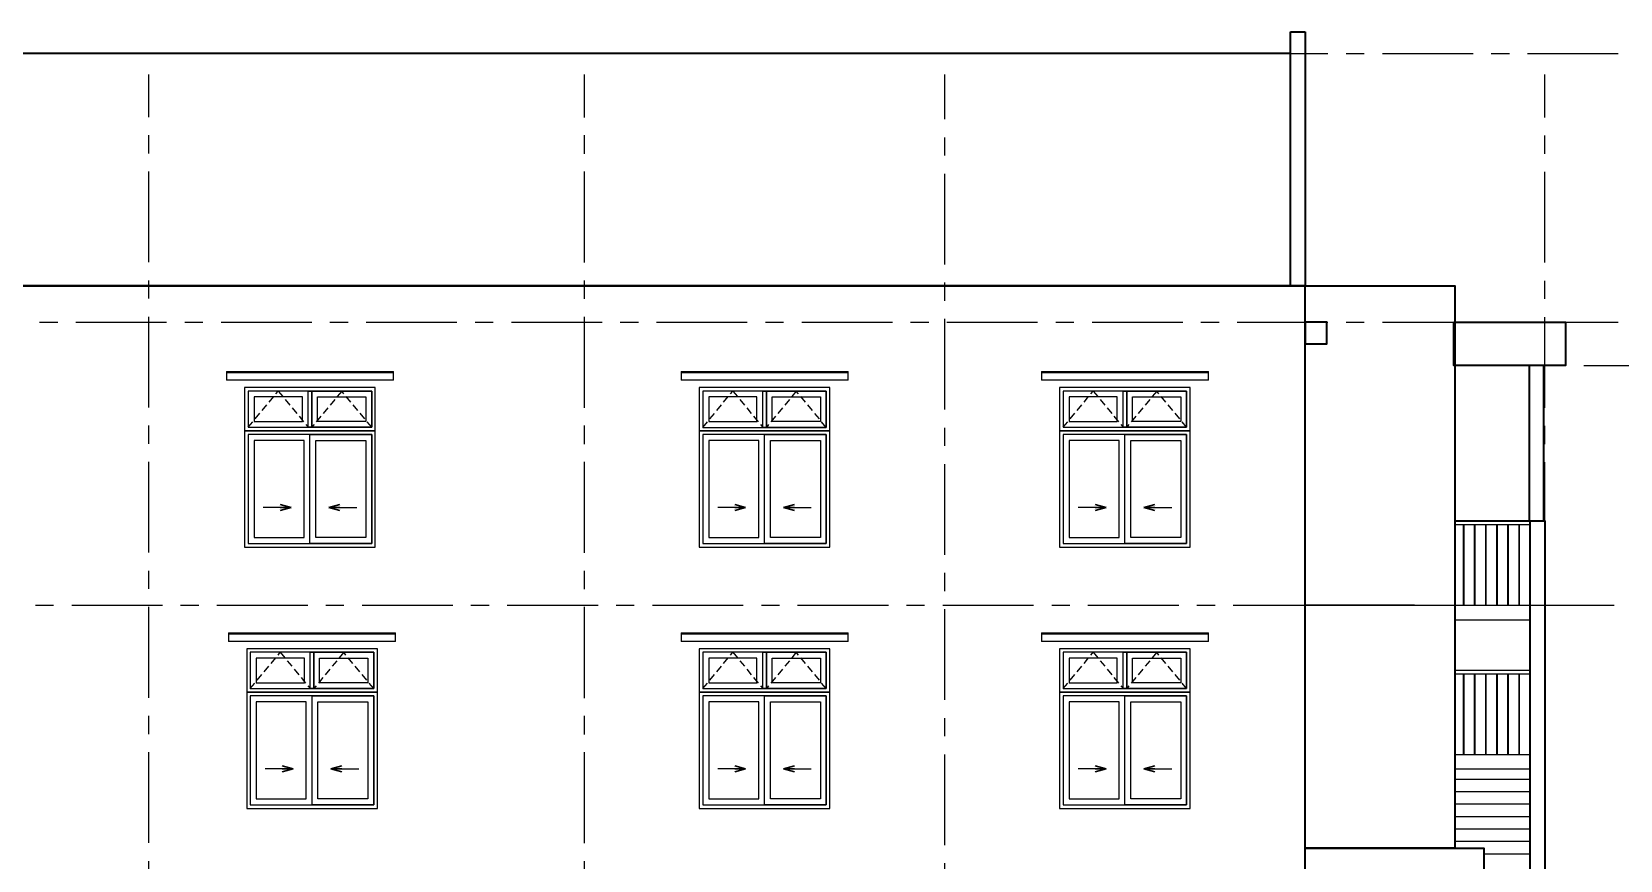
# Model space of a CAD drawing. Header units: millimetres. Extents: x 886808 to 1650903, y -1008069 to 230892.
# Drawn here: x 1029780 to 1051663, y -508211 to -496797 of the extents above; entities that cross this region are included whole.
import ezdxf

# ---------------------------------------------------------------- set-up
doc = ezdxf.new("R2010")
doc.units = ezdxf.units.MM
doc.linetypes.add('CENTER', pattern=[2, 1.25, -0.25, 0.25, -0.25])
doc.linetypes.add('DASHED', pattern=[0.75, 0.5, -0.25])
doc.layers.get('0').update_dxf_attribs({"lineweight": 0})
for name, color, linetype, lineweight in [('0.NETMANHNHAT-0.05', 251, 'Continuous', 0), ('03- Net Cua- 153', 153, 'Continuous', 9), ('06- Dim- 250', 250, 'Continuous', 0), ('8l NET TO', 8, 'Continuous', 9), ('A-GLAZ', 151, 'Continuous', 5), ('A-Wall', 113, 'Continuous', 30), ('A_Dim', 8, 'Continuous', 5)]:
    doc.layers.add(name, color=color, linetype=linetype, lineweight=lineweight)
doc.styles.add('TIÊU ĐỀ', font='arial.ttf', dxfattribs={"height": 230})
doc.dimstyles.new('1-100', dxfattribs={"dimtxt": 230, "dimasz": 150, "dimexe": 150, "dimexo": 300, "dimgap": 90, "dimtad": 1, "dimdec": 0, "dimrnd": 5, "dimzin": 0, "dimtxsty": 'TIÊU ĐỀ', "dimblk": 'ARCHTICK', "dimcen": 100, "dimdle": 120, "dimclrd": 256, "dimclre": 256, "dimclrt": 2, "dimadec": 0, "dimazin": 0, "dimtfac": 1, "dimtdec": 0, "dimtix": 1, "dimtmove": 1, "dimatfit": 3, "dimldrblk": 'OPEN30', "dimfxl": 900, "dimtolj": 1, "dimtzin": 0, "dimlwd": 13, "dimlwe": 13, "dimarcsym": 1})

# ---------------------------------------------------------------- blocks, each defined once
blk = doc.blocks.new('_ArchTick')
at = {"color": 0, "linetype": 'ByBlock', "const_width": 0.15}
blk.add_lwpolyline([(-0.5, -0.5), (0.5, 0.5)], dxfattribs=at)
blk = doc.blocks.new('*D412')
at = {"layer": 'A_Dim', "lineweight": 13, "transparency": 16777216}
for p, q in [((1052632, -500797), (1052632, -500647)), ((1053082, -500797), (1052482, -500797)), ((1052632, -500797), (1052632, -501397)), ((1051160, -501397), (1052782, -501397)), ((1052632, -501397), (1052632, -501547))]:
    blk.add_line(p, q, dxfattribs=at)
at = {"layer": 'Defpoints', "color": 0, "transparency": 16777216}
for p in [(1053382, -500797), (1050860, -501397), (1052632, -501397)]:
    blk.add_point(p, dxfattribs=at)
at = {"layer": 'A_Dim', "lineweight": 13, "transparency": 16777216, "xscale": 150, "yscale": 150, "zscale": 150}
for p, rotation in [((1052632, -500797), 270), ((1052632, -501397), 90)]:
    blk.add_blockref('_ArchTick', p, dxfattribs=dict(at, rotation=rotation))
at = {"layer": 'A_Dim', "color": 2, "transparency": 16777216, "insert": (1052425, -501097), "char_height": 230, "width": 695.03, "attachment_point": 5, "rotation": 90, "style": 'TIÊU ĐỀ'}
blk.add_mtext('\\A1;600', dxfattribs=at)
blk = doc.blocks.new('_Open30')
at = {"color": 0, "linetype": 'ByBlock', "lineweight": -2}
for p, q in [((-1, 0.27), (0, 0)), ((0, 0), (-1, -0.27)), ((0, 0), (-1, 0))]:
    blk.add_line(p, q, dxfattribs=at)
blk = doc.blocks.new('*D413')
at = {"layer": 'A_Dim', "lineweight": 13, "transparency": 16777216}
for p, q in [((1052632, -501277), (1052632, -504817)), ((1051160, -501397), (1052782, -501397)), ((1053082, -504697), (1052482, -504697))]:
    blk.add_line(p, q, dxfattribs=at)
at = {"layer": 'Defpoints', "color": 0, "transparency": 16777216}
for p in [(1050860, -501397), (1052632, -504697), (1053382, -504697)]:
    blk.add_point(p, dxfattribs=at)
at = {"layer": 'A_Dim', "lineweight": 13, "transparency": 16777216, "xscale": 150, "yscale": 150, "zscale": 150}
for p, rotation in [((1052632, -501397), 90), ((1052632, -504697), 270)]:
    blk.add_blockref('_ArchTick', p, dxfattribs=dict(at, rotation=rotation))
at = {"layer": 'A_Dim', "color": 2, "transparency": 16777216, "insert": (1052425, -503047), "char_height": 230, "width": 926.71, "attachment_point": 5, "rotation": 90, "style": 'TIÊU ĐỀ'}
blk.add_mtext('\\A1;3300', dxfattribs=at)

msp = doc.modelspace()

# ---------------------------------------------------------------- linework, layer by layer
at = {"layer": '0.NETMANHNHAT-0.05', "transparency": 33554636}
for points in [[(1047322.5, -503584.5), (1047322.5, -503584.5)], [(1049383.8, -503584.5), (1050422.5, -503584.5)], [(1047322.5, -504697.1), (1050422.5, -504697.1)], [(1048829.9, -504697.1), (1047322.5, -504697.1)], [(1049198.5, -504697.1), (1050422.5, -504697.1)], [(1050422.5, -511697.1), (1050422.5, -504697.1)], [(1049383.8, -504897.1), (1050422.5, -504897.1)], [(1049383.8, -505591.6), (1050422.5, -505591.6)], [(1049383.8, -505641.6), (1050422.5, -505641.6)], [(1049383.8, -506754.3), (1050422.5, -506754.3)], [(1049383.8, -506954.3), (1050422.5, -506954.3)], [(1050422.5, -507097.1), (1049383.8, -507097.1)], [(1050422.5, -507268.6), (1049383.8, -507268.6)], [(1050422.5, -507440), (1049383.8, -507440)], [(1050422.5, -507611.4), (1049383.8, -507611.4)], [(1050422.5, -507782.8), (1049383.8, -507782.8)], [(1048829.9, -508047.1), (1048829.9, -508046.9)], [(1048879.9, -508047.1), (1048879.9, -508046.9)], [(1049079.9, -508047.1), (1049079.9, -508046.9)], [(1049129.9, -508047.1), (1049129.9, -508046.9)], [(1050422.5, -507954.3), (1049383.8, -507954.3)], [(1050422.5, -508125.7), (1049783.8, -508125.7)]]:
    msp.add_lwpolyline(points, dxfattribs=at)
for points in [[(1049507.5, -504697.1), (1049504.5, -504697.1), (1049504.5, -503584.5), (1049507.5, -503584.5)], [(1049660.5, -504697.1), (1049657.5, -504697.1), (1049657.5, -503584.5), (1049660.5, -503584.5)], [(1049813.5, -504697.1), (1049810.5, -504697.1), (1049810.5, -503584.5), (1049813.5, -503584.5)], [(1049966.5, -504697.1), (1049963.5, -504697.1), (1049963.5, -503584.5), (1049966.5, -503584.5)], [(1050119.5, -504697.1), (1050116.5, -504697.1), (1050116.5, -503584.5), (1050119.5, -503584.5)], [(1050272.5, -504697.1), (1050269.5, -504697.1), (1050269.5, -503584.5), (1050272.5, -503584.5)], [(1049507.5, -506754.3), (1049504.5, -506754.3), (1049504.5, -505641.6), (1049507.5, -505641.6)], [(1049660.5, -506754.3), (1049657.5, -506754.3), (1049657.5, -505641.6), (1049660.5, -505641.6)], [(1049813.5, -506754.3), (1049810.5, -506754.3), (1049810.5, -505641.6), (1049813.5, -505641.6)], [(1049966.5, -506754.3), (1049963.5, -506754.3), (1049963.5, -505641.6), (1049966.5, -505641.6)], [(1050119.5, -506754.3), (1050116.5, -506754.3), (1050116.5, -505641.6), (1050119.5, -505641.6)], [(1050272.5, -506754.3), (1050269.5, -506754.3), (1050269.5, -505641.6), (1050272.5, -505641.6)]]:
    msp.add_lwpolyline(points, close=True, dxfattribs=at)
at = {"layer": '03- Net Cua- 153', "linetype": 'Continuous', "transparency": 33554636}
for points in [[(1034512.5, -501696.9), (1032712.5, -501696.9), (1032712.5, -502296.9), (1034512.5, -502296.9)], [(1034462.5, -501746.9), (1032762.5, -501746.9), (1032762.5, -502246.9), (1034462.5, -502246.9)], [(1033587.5, -501746.9), (1032762.5, -501746.9), (1032762.5, -502246.9), (1033587.5, -502246.9)], [(1033587.5, -501746.9), (1033637.5, -501746.9), (1033637.5, -502246.9), (1033587.5, -502246.9)], [(1033637.5, -501746.9), (1034462.5, -501746.9), (1034462.5, -502246.9), (1033637.5, -502246.9)], [(1040775.2, -501697.1), (1038975.2, -501697.1), (1038975.2, -502297.1), (1040775.2, -502297.1)], [(1040725.2, -501747.1), (1039025.2, -501747.1), (1039025.2, -502247.1), (1040725.2, -502247.1)], [(1039850.2, -501747.1), (1039025.2, -501747.1), (1039025.2, -502247.1), (1039850.2, -502247.1)], [(1039850.2, -501747.1), (1039900.2, -501747.1), (1039900.2, -502247.1), (1039850.2, -502247.1)], [(1039900.2, -501747.1), (1040725.2, -501747.1), (1040725.2, -502247.1), (1039900.2, -502247.1)], [(1045740, -501696.9), (1043940, -501696.9), (1043940, -502296.9), (1045740, -502296.9)], [(1045690, -501746.9), (1043990, -501746.9), (1043990, -502246.9), (1045690, -502246.9)], [(1044815, -501746.9), (1043990, -501746.9), (1043990, -502246.9), (1044815, -502246.9)], [(1044815, -501746.9), (1044865, -501746.9), (1044865, -502246.9), (1044815, -502246.9)], [(1044865, -501746.9), (1045690, -501746.9), (1045690, -502246.9), (1044865, -502246.9)], [(1033507.5, -501826.9), (1032842.5, -501826.9), (1032842.5, -502166.9), (1033507.5, -502166.9)], [(1033717.5, -501826.9), (1034382.5, -501826.9), (1034382.5, -502166.9), (1033717.5, -502166.9)], [(1039770.2, -501827.1), (1039105.2, -501827.1), (1039105.2, -502167.1), (1039770.2, -502167.1)], [(1039980.2, -501827.1), (1040645.2, -501827.1), (1040645.2, -502167.1), (1039980.2, -502167.1)], [(1044735, -501826.9), (1044070, -501826.9), (1044070, -502166.9), (1044735, -502166.9)], [(1044945, -501826.9), (1045610, -501826.9), (1045610, -502166.9), (1044945, -502166.9)], [(1034512.5, -502296.9), (1032712.5, -502296.9), (1032712.5, -503896.9), (1034512.5, -503896.9)], [(1034462.5, -502346.9), (1032762.5, -502346.9), (1032762.5, -503846.9), (1034462.5, -503846.9)], [(1033612.5, -502346.9), (1032762.5, -502346.9), (1032762.5, -503846.9), (1033612.5, -503846.9)], [(1033532.5, -502426.9), (1032842.5, -502426.9), (1032842.5, -503766.9), (1033532.5, -503766.9)], [(1033612.5, -502346.9), (1034462.5, -502346.9), (1034462.5, -503846.9), (1033612.5, -503846.9)], [(1033692.5, -502426.9), (1034382.5, -502426.9), (1034382.5, -503766.9), (1033692.5, -503766.9)], [(1040775.2, -502297.1), (1038975.2, -502297.1), (1038975.2, -503897.1), (1040775.2, -503897.1)], [(1040725.2, -502347.1), (1039025.2, -502347.1), (1039025.2, -503847.1), (1040725.2, -503847.1)], [(1039875.2, -502347.1), (1039025.2, -502347.1), (1039025.2, -503847.1), (1039875.2, -503847.1)], [(1039795.2, -502427.1), (1039105.2, -502427.1), (1039105.2, -503767.1), (1039795.2, -503767.1)], [(1039875.2, -502347.1), (1040725.2, -502347.1), (1040725.2, -503847.1), (1039875.2, -503847.1)], [(1039955.2, -502427.1), (1040645.2, -502427.1), (1040645.2, -503767.1), (1039955.2, -503767.1)], [(1045740, -502296.9), (1043940, -502296.9), (1043940, -503896.9), (1045740, -503896.9)], [(1045690, -502346.9), (1043990, -502346.9), (1043990, -503846.9), (1045690, -503846.9)], [(1044840, -502346.9), (1043990, -502346.9), (1043990, -503846.9), (1044840, -503846.9)], [(1044760, -502426.9), (1044070, -502426.9), (1044070, -503766.9), (1044760, -503766.9)], [(1044840, -502346.9), (1045690, -502346.9), (1045690, -503846.9), (1044840, -503846.9)], [(1044920, -502426.9), (1045610, -502426.9), (1045610, -503766.9), (1044920, -503766.9)], [(1034540.5, -505296.9), (1032740.5, -505296.9), (1032740.5, -505896.9), (1034540.5, -505896.9)], [(1034490.5, -505346.9), (1032790.5, -505346.9), (1032790.5, -505846.9), (1034490.5, -505846.9)], [(1033615.5, -505346.9), (1032790.5, -505346.9), (1032790.5, -505846.9), (1033615.5, -505846.9)], [(1033535.5, -505426.9), (1032870.5, -505426.9), (1032870.5, -505766.9), (1033535.5, -505766.9)], [(1033615.5, -505346.9), (1033665.5, -505346.9), (1033665.5, -505846.9), (1033615.5, -505846.9)], [(1033665.5, -505346.9), (1034490.5, -505346.9), (1034490.5, -505846.9), (1033665.5, -505846.9)], [(1033745.5, -505426.9), (1034410.5, -505426.9), (1034410.5, -505766.9), (1033745.5, -505766.9)], [(1040775.2, -505296.9), (1038975.2, -505296.9), (1038975.2, -505896.9), (1040775.2, -505896.9)], [(1040725.2, -505346.9), (1039025.2, -505346.9), (1039025.2, -505846.9), (1040725.2, -505846.9)], [(1039850.2, -505346.9), (1039025.2, -505346.9), (1039025.2, -505846.9), (1039850.2, -505846.9)], [(1039770.2, -505426.9), (1039105.2, -505426.9), (1039105.2, -505766.9), (1039770.2, -505766.9)], [(1039850.2, -505346.9), (1039900.2, -505346.9), (1039900.2, -505846.9), (1039850.2, -505846.9)], [(1039900.2, -505346.9), (1040725.2, -505346.9), (1040725.2, -505846.9), (1039900.2, -505846.9)], [(1039980.2, -505426.9), (1040645.2, -505426.9), (1040645.2, -505766.9), (1039980.2, -505766.9)], [(1045740, -505296.9), (1043940, -505296.9), (1043940, -505896.9), (1045740, -505896.9)], [(1045690, -505346.9), (1043990, -505346.9), (1043990, -505846.9), (1045690, -505846.9)], [(1044815, -505346.9), (1043990, -505346.9), (1043990, -505846.9), (1044815, -505846.9)], [(1044735, -505426.9), (1044070, -505426.9), (1044070, -505766.9), (1044735, -505766.9)], [(1044815, -505346.9), (1044865, -505346.9), (1044865, -505846.9), (1044815, -505846.9)], [(1044865, -505346.9), (1045690, -505346.9), (1045690, -505846.9), (1044865, -505846.9)], [(1044945, -505426.9), (1045610, -505426.9), (1045610, -505766.9), (1044945, -505766.9)], [(1034540.5, -505896.9), (1032740.5, -505896.9), (1032740.5, -507496.9), (1034540.5, -507496.9)], [(1034490.5, -505946.9), (1032790.5, -505946.9), (1032790.5, -507446.9), (1034490.5, -507446.9)], [(1033640.5, -505946.9), (1032790.5, -505946.9), (1032790.5, -507446.9), (1033640.5, -507446.9)], [(1033640.5, -505946.9), (1034490.5, -505946.9), (1034490.5, -507446.9), (1033640.5, -507446.9)], [(1040775.2, -505896.9), (1038975.2, -505896.9), (1038975.2, -507496.9), (1040775.2, -507496.9)], [(1040725.2, -505946.9), (1039025.2, -505946.9), (1039025.2, -507446.9), (1040725.2, -507446.9)], [(1039875.2, -505946.9), (1039025.2, -505946.9), (1039025.2, -507446.9), (1039875.2, -507446.9)], [(1039875.2, -505946.9), (1040725.2, -505946.9), (1040725.2, -507446.9), (1039875.2, -507446.9)], [(1045740, -505896.9), (1043940, -505896.9), (1043940, -507496.9), (1045740, -507496.9)], [(1045690, -505946.9), (1043990, -505946.9), (1043990, -507446.9), (1045690, -507446.9)], [(1044840, -505946.9), (1043990, -505946.9), (1043990, -507446.9), (1044840, -507446.9)], [(1044840, -505946.9), (1045690, -505946.9), (1045690, -507446.9), (1044840, -507446.9)], [(1033560.5, -506026.9), (1032870.5, -506026.9), (1032870.5, -507366.9), (1033560.5, -507366.9)], [(1033720.5, -506026.9), (1034410.5, -506026.9), (1034410.5, -507366.9), (1033720.5, -507366.9)], [(1039795.2, -506026.9), (1039105.2, -506026.9), (1039105.2, -507366.9), (1039795.2, -507366.9)], [(1039955.2, -506026.9), (1040645.2, -506026.9), (1040645.2, -507366.9), (1039955.2, -507366.9)], [(1044760, -506026.9), (1044070, -506026.9), (1044070, -507366.9), (1044760, -507366.9)], [(1044920, -506026.9), (1045610, -506026.9), (1045610, -507366.9), (1044920, -507366.9)]]:
    msp.add_lwpolyline(points, close=True, dxfattribs=at)
at = {"layer": '06- Dim- 250', "linetype": 'DASHED', "ltscale": 200, "transparency": 33554636}
for points in [[(1032762.5, -502246.9), (1033175, -501746.9), (1033587.5, -502246.9)], [(1034462.5, -502246.9), (1034050, -501746.9), (1033637.5, -502246.9)], [(1039025.2, -502247.1), (1039437.7, -501747.1), (1039850.2, -502247.1)], [(1040725.2, -502247.1), (1040312.7, -501747.1), (1039900.2, -502247.1)], [(1043990, -502246.9), (1044402.5, -501746.9), (1044815, -502246.9)], [(1045690, -502246.9), (1045277.5, -501746.9), (1044865, -502246.9)], [(1032790.5, -505846.9), (1033203, -505346.9), (1033615.5, -505846.9)], [(1034490.5, -505846.9), (1034078, -505346.9), (1033665.5, -505846.9)], [(1039025.2, -505846.9), (1039437.7, -505346.9), (1039850.2, -505846.9)], [(1040725.2, -505846.9), (1040312.7, -505346.9), (1039900.2, -505846.9)], [(1043990, -505846.9), (1044402.5, -505346.9), (1044815, -505846.9)], [(1045690, -505846.9), (1045277.5, -505346.9), (1044865, -505846.9)]]:
    msp.add_lwpolyline(points, dxfattribs=at)
at = {"layer": '8l NET TO', "color": 251, "linetype": 'CENTER', "ltscale": 1000, "true_color": 0x636466, "transparency": 33554636}
for p, q in [((1012386.7, -497097.1), (1056226.2, -497097.1)), ((1031392.5, -515972.4), (1031392.5, -497387.9)), ((1037392.5, -515978.1), (1037392.5, -497387.9)), ((1037392.5, -515972.4), (1037392.5, -497387.9)), ((1042357.8, -516002.9), (1042357.8, -497387.9)), ((1047322.5, -515978.1), (1047322.5, -497387.9)), ((1050622.5, -515978.1), (1050622.5, -497387.9)), ((1012386.7, -500797.1), (1056226.2, -500797.1)), ((1012330.7, -504697.1), (1056226.2, -504697.1))]:
    msp.add_line(p, q, dxfattribs=at)
at = {"layer": 'A-GLAZ', "transparency": 33554636}
for p, q in [((1032462.5, -501476.9), (1032462.5, -501486.9)), ((1032462.5, -501476.9), (1034762.5, -501476.9)), ((1032462.5, -501486.9), (1032462.5, -501496.9)), ((1034762.5, -501486.9), (1032462.5, -501486.9)), ((1032462.5, -501496.9), (1032462.5, -501596.9)), ((1034762.5, -501496.9), (1032462.5, -501496.9)), ((1034762.5, -501486.9), (1034762.5, -501476.9)), ((1034762.5, -501496.9), (1034762.5, -501486.9)), ((1034762.5, -501596.9), (1034762.5, -501496.9)), ((1038725.2, -501477.1), (1038725.2, -501487.1)), ((1038725.2, -501477.1), (1041025.2, -501477.1)), ((1038725.2, -501487.1), (1038725.2, -501497.1)), ((1041025.2, -501487.1), (1038725.2, -501487.1)), ((1038725.2, -501497.1), (1038725.2, -501597.1)), ((1041025.2, -501497.1), (1038725.2, -501497.1)), ((1041025.2, -501487.1), (1041025.2, -501477.1)), ((1041025.2, -501497.1), (1041025.2, -501487.1)), ((1041025.2, -501597.1), (1041025.2, -501497.1)), ((1043690, -501476.9), (1043690, -501486.9)), ((1043690, -501476.9), (1045990, -501476.9)), ((1043690, -501486.9), (1043690, -501496.9)), ((1045990, -501486.9), (1043690, -501486.9)), ((1043690, -501496.9), (1043690, -501596.9)), ((1045990, -501496.9), (1043690, -501496.9)), ((1045990, -501486.9), (1045990, -501476.9)), ((1045990, -501496.9), (1045990, -501486.9)), ((1045990, -501596.9), (1045990, -501496.9)), ((1034762.5, -501596.9), (1032462.5, -501596.9)), ((1041025.2, -501597.1), (1038725.2, -501597.1)), ((1045990, -501596.9), (1043690, -501596.9)), ((1032490.5, -505076.9), (1032490.5, -505086.9)), ((1032490.5, -505076.9), (1034790.5, -505076.9)), ((1032490.5, -505086.9), (1032490.5, -505096.9)), ((1034790.5, -505086.9), (1032490.5, -505086.9)), ((1032490.5, -505096.9), (1032490.5, -505196.9)), ((1034790.5, -505096.9), (1032490.5, -505096.9)), ((1034790.5, -505196.9), (1032490.5, -505196.9)), ((1034790.5, -505086.9), (1034790.5, -505076.9)), ((1034790.5, -505096.9), (1034790.5, -505086.9)), ((1034790.5, -505196.9), (1034790.5, -505096.9)), ((1038725.2, -505076.9), (1038725.2, -505086.9)), ((1038725.2, -505076.9), (1041025.2, -505076.9)), ((1038725.2, -505086.9), (1038725.2, -505096.9)), ((1041025.2, -505086.9), (1038725.2, -505086.9)), ((1038725.2, -505096.9), (1038725.2, -505196.9)), ((1041025.2, -505096.9), (1038725.2, -505096.9)), ((1041025.2, -505196.9), (1038725.2, -505196.9)), ((1041025.2, -505086.9), (1041025.2, -505076.9)), ((1041025.2, -505096.9), (1041025.2, -505086.9)), ((1041025.2, -505196.9), (1041025.2, -505096.9)), ((1043690, -505076.9), (1043690, -505086.9)), ((1043690, -505076.9), (1045990, -505076.9)), ((1043690, -505086.9), (1043690, -505096.9)), ((1045990, -505086.9), (1043690, -505086.9)), ((1043690, -505096.9), (1043690, -505196.9)), ((1045990, -505096.9), (1043690, -505096.9)), ((1045990, -505196.9), (1043690, -505196.9)), ((1045990, -505086.9), (1045990, -505076.9)), ((1045990, -505096.9), (1045990, -505086.9)), ((1045990, -505196.9), (1045990, -505096.9))]:
    msp.add_line(p, q, dxfattribs=at)
at = {"layer": 'A-Wall', "transparency": 33554636}
for p, q in [((1047122.5, -496797.1), (1047322.5, -496797.1)), ((1047122.5, -497097.1), (1047122.5, -496797.1)), ((1047322.5, -496797.1), (1047322.5, -500297.1)), ((1047122.5, -497097.1), (1017217.5, -497097.1)), ((1047122.5, -500297.1), (1047122.5, -497097.1)), ((1047322.5, -500297.1), (1017217.5, -500297.1)), ((1047322.5, -511697.1), (1047322.5, -500797.1)), ((1050422.5, -511697.1), (1050422.5, -503534.5))]:
    msp.add_line(p, q, dxfattribs=at)
for points in [[(1016892.5, -504497.1), (1016892.5, -500297.1), (1047322.5, -500297.1)], [(1047322.5, -503534.5), (1047322.5, -503534.5)], [(1049383.8, -503534.5), (1050622.5, -503534.5), (1050622.5, -511697.1)]]:
    msp.add_lwpolyline(points, dxfattribs=at)
for points in [[(1047322.5, -500297.1), (1049383.8, -500297.1), (1049383.8, -508046.9), (1047322.5, -508046.9)], [(1047322.5, -501097.1), (1047622.5, -501097.1), (1047622.5, -500797.1), (1047322.5, -500797.1)], [(1049370.6, -500797.1), (1050909.3, -500797.1), (1050909.3, -501397.1), (1049370.6, -501397.1)], [(1050409.3, -503534.5), (1050609.3, -503534.5), (1050609.3, -501397.1), (1050409.3, -501397.1)], [(1047322.5, -508396.9), (1047322.5, -508046.9), (1049783.8, -508046.9), (1049783.8, -508396.9)]]:
    msp.add_lwpolyline(points, close=True, dxfattribs=at)
at = {"layer": 'A_Dim', "transparency": 33554636}
for points in [[(1034512.5, -501696.9), (1032712.5, -501696.9), (1032712.5, -502296.9), (1034512.5, -502296.9)], [(1040775.2, -501697.1), (1038975.2, -501697.1), (1038975.2, -502297.1), (1040775.2, -502297.1)], [(1045740, -501696.9), (1043940, -501696.9), (1043940, -502296.9), (1045740, -502296.9)], [(1034540.5, -505296.9), (1032740.5, -505296.9), (1032740.5, -505896.9), (1034540.5, -505896.9)], [(1040775.2, -505296.9), (1038975.2, -505296.9), (1038975.2, -505896.9), (1040775.2, -505896.9)], [(1045740, -505296.9), (1043940, -505296.9), (1043940, -505896.9), (1045740, -505896.9)]]:
    msp.add_lwpolyline(points, close=True, dxfattribs=at)

# ---------------------------------------------------------------- dimensions: what is measured, and where the dimension line sits
for base, p1, p2, picture, middle in [((1052632.3, -501397.1), (1053382.3, -500797.1), (1050860.1, -501397.1), '*D412', (1052424.8, -501097.1)), ((1052632.3, -504697.1), (1050860.1, -501397.1), (1053382.3, -504697.1), '*D413', (1052424.7, -503047.1))]:
    dim = msp.add_linear_dim(base=base, p1=p1, p2=p2, angle=90, dimstyle='1-100', override={"dimscale": 1}, dxfattribs=at)
    dim.commit()
    dim.dimension.update_dxf_attribs({"geometry": picture, "text_midpoint": middle})

# ---------------------------------------------------------------- leaders
for points in [[(1033351.7, -503352.7), (1032968.5, -503352.7)], [(1033873.4, -503352.7), (1034256.6, -503352.7)], [(1039614.3, -503352.9), (1039231.1, -503352.9)], [(1040136, -503352.9), (1040519.2, -503352.9)], [(1044579.1, -503352.7), (1044195.9, -503352.7)], [(1045100.8, -503352.7), (1045484, -503352.7)], [(1033379.7, -506952.7), (1032996.5, -506952.7)], [(1033901.4, -506952.7), (1034284.6, -506952.7)], [(1039614.3, -506952.7), (1039231.1, -506952.7)], [(1040136, -506952.7), (1040519.2, -506952.7)], [(1044579.1, -506952.7), (1044195.9, -506952.7)], [(1045100.8, -506952.7), (1045484, -506952.7)]]:
    msp.add_leader(points, dimstyle='1-100', override={"dimscale": 0, "dimtad": 0}, dxfattribs=at)

doc.saveas('drawing.dxf')
